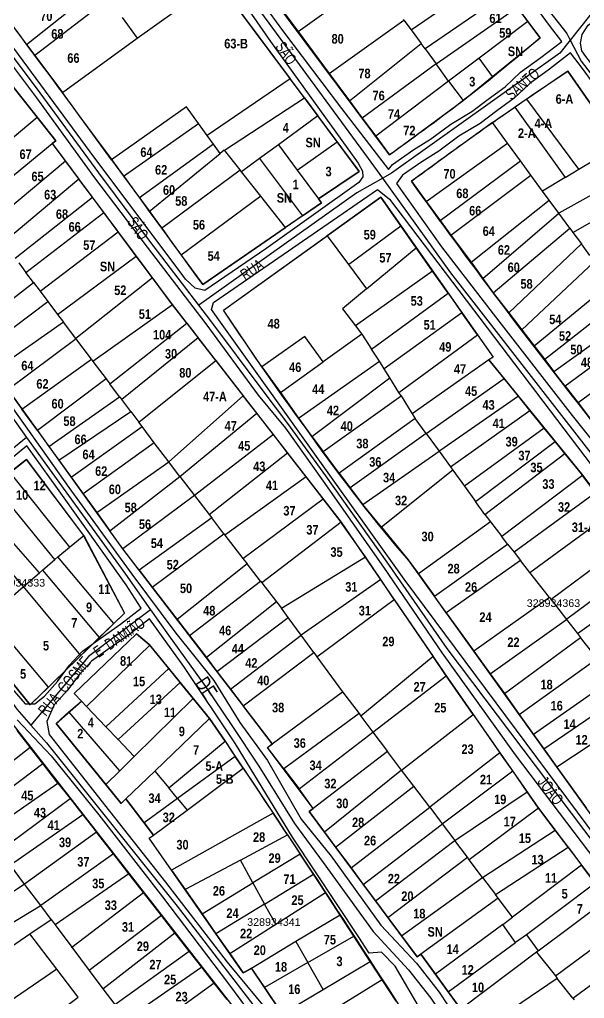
# Model space of a CAD drawing. Extents: x 206155 to 208014, y 4847439 to 4850017.
# Drawn here: x 207182.6 to 207330.5, y 4848040.1 to 4848296.4 of the extents above; entities that cross this region are included whole.
import ezdxf
from ezdxf.enums import TextEntityAlignment as Align

# ---------------------------------------------------------------- set-up
doc = ezdxf.new("R2010")
doc.units = 0
doc.header["$LTSCALE"] = 1.5
doc.header["$MEASUREMENT"] = 0
for name, color, linetype in [('CD-MALHA-LOTES', 40, 'CONTINUOUS'), ('CD_TXT_QUADRA', 7, 'CONTINUOUS'), ('RU-QUADRAS', 6, 'CONTINUOUS'), ('SV-EIXO-RUA-N-PAV', 6, 'CONTINUOUS'), ('SV-RUA-NAO-PAV-S-GUIA-C-GUIA', 7, 'CONTINUOUS'), ('SV-TXT-RUA-N-PAV-S-GUIA-C-GUIA', 7, 'CONTINUOUS'), ('Th_NmrPort', 7, 'CONTINUOUS')]:
    doc.layers.add(name, color=color, linetype=linetype)
doc.styles.add('ARIAL', font='ARIAL.TTF')
doc.styles.get("Standard").update_dxf_attribs({"font": 'swisscbo.ttf'})

msp = doc.modelspace()

# ---------------------------------------------------------------- linework, layer by layer
at = {"layer": 'CD-MALHA-LOTES', "linetype": 'Continuous'}
for p, q in [((207213.36, 4848291.52), (207234.26, 4848306.64)), ((207234.26, 4848306.64), (207253.42, 4848280.89)), ((207255.5, 4848293.29), (207276, 4848307.99)), ((207285.11, 4848293.68), (207306.37, 4848308.38)), ((207184.4, 4848289.87), (207203.52, 4848305.07)), ((207205.87, 4848301.83), (207186.54, 4848287)), ((207310.1, 4848303.39), (207288.75, 4848288.72)), ((207291.63, 4848284.8), (207312.9, 4848299.64)), ((207315.69, 4848295.9), (207312.9, 4848299.64)), ((207209.39, 4848296.99), (207213.36, 4848291.52)), ((207251.85, 4848298.21), (207255.5, 4848293.29)), ((207283.22, 4848296.26), (207283.1, 4848296.42)), ((207180.19, 4848295.5), (207184.4, 4848289.87)), ((207263.63, 4848282.31), (207283.22, 4848296.26)), ((207283.22, 4848296.26), (207285.11, 4848293.68)), ((207315.69, 4848295.9), (207302.91, 4848286.3)), ((207193.77, 4848277.32), (207213.36, 4848291.52)), ((207255.5, 4848293.29), (207263.63, 4848282.31)), ((207285.11, 4848293.68), (207287.71, 4848290.13)), ((207184.4, 4848289.87), (207186.54, 4848287)), ((207268.98, 4848275.1), (207287.71, 4848290.13)), ((207288.75, 4848288.72), (207287.71, 4848290.13)), ((207288.75, 4848288.72), (207291.63, 4848284.8)), ((207186.54, 4848287), (207193.77, 4848277.32)), ((207302.91, 4848286.3), (207294.84, 4848280.25)), ((207306.41, 4848281.47), (207302.91, 4848286.3)), ((207291.63, 4848284.8), (207272.31, 4848270.61)), ((207294.84, 4848280.25), (207291.63, 4848284.8)), ((207263.63, 4848282.31), (207268.98, 4848275.1)), ((207298.69, 4848275.18), (207306.41, 4848281.47)), ((207187.19, 4848270.81), (207180.24, 4848279.61)), ((207253.42, 4848280.89), (207231.65, 4848266.08)), ((207257.16, 4848275.87), (207253.42, 4848280.89)), ((207294.84, 4848280.25), (207275.86, 4848265.83)), ((207294.84, 4848280.25), (207298.69, 4848275.18)), ((207206.64, 4848259.7), (207193.77, 4848277.32)), ((207236.24, 4848262.23), (207257.16, 4848275.87)), ((207257.16, 4848275.87), (207260.66, 4848271.16)), ((207226.31, 4848273.52), (207206.64, 4848259.7)), ((207229.45, 4848269.15), (207226.31, 4848273.52)), ((207268.98, 4848275.1), (207272.31, 4848270.61)), ((207279.44, 4848261), (207298.69, 4848275.18)), ((207306.39, 4848269.43), (207312.27, 4848273.45)), ((207315.41, 4848275.59), (207312.27, 4848273.45)), ((207312.27, 4848273.45), (207325.42, 4848255.09)), ((207328.98, 4848257.22), (207315.41, 4848275.59)), ((207166.29, 4848253.49), (207187.19, 4848270.81)), ((207192.07, 4848264.63), (207187.19, 4848270.81)), ((207260.66, 4848271.16), (207250.34, 4848263.62)), ((207265.71, 4848264.38), (207260.66, 4848271.16)), ((207209.81, 4848255.37), (207229.45, 4848269.15)), ((207231.65, 4848266.08), (207229.45, 4848269.15)), ((207272.31, 4848270.61), (207275.86, 4848265.83)), ((207310.31, 4848264.04), (207306.39, 4848269.43)), ((207233.33, 4848263.74), (207231.65, 4848266.08)), ((207275.86, 4848265.83), (207279.44, 4848261)), ((207171.01, 4848247.45), (207191.1, 4848263.99)), ((207191.1, 4848263.99), (207192.07, 4848264.63)), ((207191.1, 4848263.99), (207194.6, 4848259.29)), ((207233.33, 4848263.74), (207213.94, 4848249.71)), ((207235.08, 4848261.3), (207233.33, 4848263.74)), ((207250.34, 4848263.62), (207245.42, 4848260.02)), ((207250.34, 4848263.62), (207255.27, 4848256.98)), ((207255.27, 4848256.98), (207265.71, 4848264.38)), ((207271.48, 4848256.63), (207265.71, 4848264.38)), ((207289.05, 4848248.8), (207310.31, 4848264.04)), ((207313.72, 4848259.37), (207310.31, 4848264.04)), ((207328.98, 4848257.22), (207339.6, 4848263.59)), ((207216.52, 4848246.18), (207235.08, 4848261.3)), ((207236.17, 4848262.19), (207235.08, 4848261.3)), ((207236.17, 4848262.19), (207236.24, 4848262.23)), ((207240.33, 4848257.04), (207236.24, 4848262.23)), ((207194.6, 4848259.29), (207174.69, 4848242.73)), ((207194.6, 4848259.29), (207198.12, 4848254.57)), ((207206.64, 4848259.7), (207209.81, 4848255.37)), ((207245.42, 4848260.02), (207240.7, 4848256.57)), ((207245.42, 4848260.02), (207256.67, 4848244.99)), ((207292.72, 4848243.81), (207313.72, 4848259.37)), ((207316.41, 4848255.68), (207313.72, 4848259.37)), ((207209.81, 4848255.37), (207213.94, 4848249.71)), ((207219.75, 4848241.77), (207240.33, 4848257.04)), ((207240.7, 4848256.57), (207240.33, 4848257.04)), ((207245.73, 4848250.18), (207240.7, 4848256.57)), ((207255.27, 4848256.98), (207260.86, 4848249.46)), ((207260.86, 4848249.46), (207271.48, 4848256.63)), ((207295.53, 4848239.97), (207316.41, 4848255.68)), ((207319.46, 4848251.49), (207316.41, 4848255.68)), ((207345.36, 4848257.77), (207323.75, 4848245.68)), ((207325.42, 4848255.09), (207328.98, 4848257.22)), ((207198.12, 4848254.57), (207178.33, 4848238.05)), ((207201.63, 4848249.86), (207198.12, 4848254.57)), ((207325.42, 4848255.09), (207319.46, 4848251.49)), ((207327.45, 4848240.66), (207348.89, 4848252.87)), ((207245.73, 4848250.18), (207224.91, 4848234.71)), ((207252.22, 4848241.93), (207245.73, 4848250.18)), ((207321.2, 4848249.13), (207319.46, 4848251.49)), ((207181.45, 4848233.92), (207201.63, 4848249.86)), ((207204.59, 4848245.89), (207201.63, 4848249.86)), ((207213.94, 4848249.71), (207216.52, 4848246.18)), ((207289.05, 4848248.8), (207292.72, 4848243.81)), ((207300.78, 4848232.85), (207321.2, 4848249.13)), ((207323.75, 4848245.68), (207321.2, 4848249.13)), ((207184.24, 4848230.2), (207204.59, 4848245.89)), ((207208.35, 4848240.85), (207204.59, 4848245.89)), ((207216.52, 4848246.18), (207219.75, 4848241.77)), ((207326.65, 4848241.75), (207323.75, 4848245.68)), ((207256.67, 4848244.99), (207252.22, 4848241.93)), ((207292.72, 4848243.81), (207295.53, 4848239.97)), ((207187.96, 4848225.27), (207208.35, 4848240.85)), ((207213.12, 4848234.44), (207208.35, 4848240.85)), ((207219.75, 4848241.77), (207224.91, 4848234.71)), ((207230.54, 4848227.01), (207252.22, 4848241.93)), ((207268.67, 4848232.23), (207282.42, 4848242.37)), ((207286.44, 4848236.64), (207282.42, 4848242.37)), ((207295.53, 4848239.97), (207300.78, 4848232.85)), ((207306.6, 4848224.88), (207326.65, 4848241.75)), ((207326.65, 4848241.75), (207327.45, 4848240.66)), ((207327.45, 4848240.66), (207329.68, 4848237.65)), ((207236, 4848220.27), (207263.07, 4848239.79)), ((207263.07, 4848239.79), (207268.67, 4848232.23)), ((207329.68, 4848237.65), (207310.68, 4848219.57)), ((207331.9, 4848234.64), (207329.68, 4848237.65)), ((207273.39, 4848225.85), (207286.44, 4848236.64)), ((207290.72, 4848230.54), (207286.44, 4848236.64)), ((207182.39, 4848232.67), (207184.24, 4848230.2)), ((207192.52, 4848219.2), (207213.12, 4848234.44)), ((207217.38, 4848228.73), (207213.12, 4848234.44)), ((207224.91, 4848234.71), (207230.54, 4848227.01)), ((207268.67, 4848232.23), (207273.39, 4848225.85)), ((207300.78, 4848232.85), (207303.88, 4848228.6)), ((207314.07, 4848215.18), (207333.12, 4848233.01)), ((207186.25, 4848227.53), (207184.24, 4848230.2)), ((207290.72, 4848230.54), (207270.5, 4848216.2)), ((207294.79, 4848224.75), (207290.72, 4848230.54)), ((207168.74, 4848214.11), (207186.25, 4848227.53)), ((207186.25, 4848227.53), (207187.96, 4848225.27)), ((207217.38, 4848228.73), (207197.31, 4848212.85)), ((207222.61, 4848221.72), (207217.38, 4848228.73)), ((207303.88, 4848228.6), (207306.6, 4848224.88)), ((207317.33, 4848210.94), (207337.3, 4848227.44)), ((207187.96, 4848225.27), (207190, 4848222.55)), ((207273.39, 4848225.85), (207267.13, 4848220.67)), ((207274.74, 4848210.09), (207294.79, 4848224.75)), ((207294.79, 4848224.75), (207298.4, 4848219.6)), ((207306.6, 4848224.88), (207310.68, 4848219.57)), ((207172.39, 4848209.36), (207190, 4848222.55)), ((207190, 4848222.55), (207192.52, 4848219.2)), ((207340.36, 4848223.36), (207320.06, 4848207.39)), ((207222.61, 4848221.72), (207201.79, 4848206.89)), ((207226.36, 4848216.89), (207222.61, 4848221.72)), ((207245.99, 4848205.5), (207236, 4848220.27)), ((207267.13, 4848220.67), (207270.5, 4848216.2)), ((207298.4, 4848219.6), (207278.03, 4848204.9)), ((207302.45, 4848213.83), (207298.4, 4848219.6)), ((207310.68, 4848219.57), (207314.07, 4848215.18)), ((207194.08, 4848217.13), (207175.93, 4848204.45)), ((207192.52, 4848219.2), (207194.08, 4848217.13)), ((207197.31, 4848212.85), (207194.08, 4848217.13)), ((207206.2, 4848201.04), (207226.36, 4848216.89)), ((207226.36, 4848216.89), (207229.3, 4848213.1)), ((207322.49, 4848204.23), (207343.38, 4848219.35)), ((207270.5, 4848216.2), (207272.17, 4848213.98)), ((207314.07, 4848215.18), (207317.33, 4848210.94)), ((207346.1, 4848215.67), (207325.45, 4848200.39)), ((207201.37, 4848207.45), (207197.31, 4848212.85)), ((207229.3, 4848213.1), (207209.33, 4848196.89)), ((207233.97, 4848207.09), (207229.3, 4848213.1)), ((207257.23, 4848213.41), (207245.99, 4848205.5)), ((207262.1, 4848206.76), (207257.23, 4848213.41)), ((207272.17, 4848213.98), (207262.1, 4848206.76)), ((207272.17, 4848213.98), (207274.74, 4848210.09)), ((207281.87, 4848198.74), (207302.45, 4848213.83)), ((207302.45, 4848213.83), (207306.54, 4848208.01)), ((207276.79, 4848206.91), (207274.74, 4848210.09)), ((207317.33, 4848210.94), (207320.06, 4848207.39)), ((207349.36, 4848211.28), (207328.81, 4848196.01)), ((207183.19, 4848194.41), (207201.37, 4848207.45)), ((207201.37, 4848207.45), (207201.79, 4848206.89)), ((207201.79, 4848206.89), (207205.22, 4848202.34)), ((207213.76, 4848191.01), (207233.97, 4848207.09)), ((207233.97, 4848207.09), (207241.09, 4848197.91)), ((207250.86, 4848198.71), (207262.1, 4848206.76)), ((207255.62, 4848192.05), (207276.79, 4848206.91)), ((207278.03, 4848204.9), (207276.79, 4848206.91)), ((207305.48, 4848207.27), (207285.36, 4848193.15)), ((207306.54, 4848208.01), (207305.48, 4848207.27)), ((207309.42, 4848202.41), (207305.48, 4848207.27)), ((207320.06, 4848207.39), (207322.49, 4848204.23)), ((207245.99, 4848205.5), (207250.86, 4848198.71)), ((207279.5, 4848202.55), (207278.03, 4848204.9)), ((207325.45, 4848200.39), (207322.49, 4848204.23)), ((207205.22, 4848202.34), (207187.25, 4848188.79)), ((207205.22, 4848202.34), (207206.2, 4848201.04)), ((207259.07, 4848187.25), (207279.5, 4848202.55)), ((207281.87, 4848198.74), (207279.5, 4848202.55)), ((207288.99, 4848188.02), (207309.42, 4848202.41)), ((207313.17, 4848197.78), (207309.42, 4848202.41)), ((207179.51, 4848199.5), (207183.19, 4848194.41)), ((207208.77, 4848197.63), (207206.2, 4848201.04)), ((207325.45, 4848200.39), (207328.81, 4848196.01)), ((207190.25, 4848184.64), (207208.77, 4848197.63)), ((207208.77, 4848197.63), (207209.33, 4848196.89)), ((207211.71, 4848193.73), (207209.33, 4848196.89)), ((207241.09, 4848197.91), (207221.65, 4848180.55)), ((207244.68, 4848193.29), (207241.09, 4848197.91)), ((207250.86, 4848198.71), (207255.62, 4848192.05)), ((207262.04, 4848183.33), (207282.44, 4848197.84)), ((207282.44, 4848197.84), (207281.87, 4848198.74)), ((207282.44, 4848197.84), (207285.36, 4848193.15)), ((207316.2, 4848194.04), (207313.17, 4848197.78)), ((207187.25, 4848188.79), (207183.19, 4848194.41)), ((207295.38, 4848179.24), (207316.2, 4848194.04)), ((207319.95, 4848189.42), (207316.2, 4848194.04)), ((207328.81, 4848196.01), (207331.81, 4848192.1)), ((207192.87, 4848181.01), (207211.71, 4848193.73)), ((207211.71, 4848193.73), (207213.76, 4848191.01)), ((207224.56, 4848176.7), (207244.68, 4848193.29)), ((207249.02, 4848187.7), (207244.68, 4848193.29)), ((207286.16, 4848191.91), (207266.26, 4848177.62)), ((207285.36, 4848193.15), (207286.16, 4848191.91)), ((207288.99, 4848188.02), (207286.16, 4848191.91)), ((207187.25, 4848188.79), (207190.25, 4848184.64)), ((207196.11, 4848176.53), (207214.63, 4848189.87)), ((207214.63, 4848189.87), (207213.76, 4848191.01)), ((207217.85, 4848185.59), (207214.63, 4848189.87)), ((207319.95, 4848189.42), (207299.06, 4848174.17)), ((207322.77, 4848185.95), (207319.95, 4848189.42)), ((207249.02, 4848187.7), (207228.38, 4848171.74)), ((207252.69, 4848182.98), (207249.02, 4848187.7)), ((207259.07, 4848187.25), (207262.04, 4848183.33)), ((207288.99, 4848188.02), (207269.12, 4848173.8)), ((207288.99, 4848188.02), (207292.4, 4848183.34)), ((207190.25, 4848184.64), (207192.87, 4848181.01)), ((207217.85, 4848185.59), (207199.26, 4848172.17)), ((207221.65, 4848180.55), (207217.85, 4848185.59)), ((207301.95, 4848170.2), (207322.77, 4848185.95)), ((207325.38, 4848182.73), (207322.77, 4848185.95)), ((207192.87, 4848181.01), (207196.11, 4848176.53)), ((207232.18, 4848166.81), (207252.69, 4848182.98)), ((207257.62, 4848176.62), (207252.69, 4848182.98)), ((207266.26, 4848177.62), (207262.04, 4848183.33)), ((207272.42, 4848169.4), (207292.4, 4848183.34)), ((207292.4, 4848183.34), (207295.38, 4848179.24)), ((207304.42, 4848166.81), (207325.38, 4848182.73)), ((207202.79, 4848167.28), (207221.65, 4848180.55)), ((207295.97, 4848178.42), (207277.3, 4848163.45)), ((207295.38, 4848179.24), (207295.97, 4848178.42)), ((207295.97, 4848178.42), (207299.06, 4848174.17)), ((207180.03, 4848177.78), (207195.68, 4848158.21)), ((207196.11, 4848176.53), (207199.26, 4848172.17)), ((207206.21, 4848162.55), (207224.56, 4848176.7)), ((207224.56, 4848176.7), (207228.38, 4848171.74)), ((207257.62, 4848176.62), (207236.35, 4848161.4)), ((207262.03, 4848170.89), (207257.62, 4848176.62)), ((207266.26, 4848177.62), (207269.12, 4848173.8)), ((207329.98, 4848177.02), (207308.8, 4848161.07)), ((207333.39, 4848172.5), (207329.98, 4848177.02)), ((207191.81, 4848155), (207175.87, 4848174.52)), ((207299.06, 4848174.17), (207301.95, 4848170.2)), ((207199.26, 4848172.17), (207202.79, 4848167.28)), ((207228.38, 4848171.74), (207209.59, 4848157.83)), ((207228.38, 4848171.74), (207232.18, 4848166.81)), ((207241.05, 4848155.31), (207262.03, 4848170.89)), ((207266.74, 4848164.74), (207262.03, 4848170.89)), ((207333.39, 4848172.5), (207312.04, 4848156.91)), ((207187.76, 4848151.51), (207171.27, 4848170.35)), ((207277.3, 4848163.45), (207272.42, 4848169.4)), ((207304.42, 4848166.81), (207301.95, 4848170.2)), ((207183.61, 4848147.93), (207167.25, 4848166.7)), ((207202.79, 4848167.28), (207206.21, 4848162.55)), ((207232.89, 4848165.89), (207213.9, 4848152.24)), ((207232.18, 4848166.81), (207232.89, 4848165.89)), ((207236.07, 4848161.77), (207232.89, 4848165.89)), ((207304.42, 4848166.81), (207305.84, 4848164.86)), ((207316.21, 4848151.57), (207337.4, 4848167.18)), ((207266.74, 4848164.74), (207246.02, 4848148.86)), ((207277.3, 4848163.45), (207284.3, 4848154.92)), ((207305.84, 4848164.86), (207286.98, 4848151.21)), ((207305.84, 4848164.86), (207308.8, 4848161.07)), ((207195.68, 4848158.21), (207199.37, 4848161.25)), ((207199.37, 4848161.25), (207210.03, 4848140.96)), ((207209.59, 4848157.83), (207206.21, 4848162.55)), ((207217.3, 4848147.8), (207236.07, 4848161.77)), ((207236.07, 4848161.77), (207236.35, 4848161.4)), ((207236.35, 4848161.4), (207241.05, 4848155.31)), ((207310.36, 4848159.06), (207308.8, 4848161.07)), ((207192.62, 4848155.7), (207195.68, 4848158.21)), ((207291.17, 4848145.38), (207310.36, 4848159.06)), ((207310.36, 4848159.06), (207312.04, 4848156.91)), ((207342.7, 4848160.13), (207321.73, 4848144.5)), ((207191.81, 4848155), (207192.62, 4848155.7)), ((207207.25, 4848138.24), (207192.62, 4848155.7)), ((207213.9, 4848152.24), (207209.59, 4848157.83)), ((207241.05, 4848155.31), (207242.18, 4848153.85)), ((207251.11, 4848142.26), (207273.12, 4848155.73)), ((207277.18, 4848149.75), (207273.12, 4848155.73)), ((207312.04, 4848156.91), (207313.73, 4848154.75)), ((207188.59, 4848152.22), (207191.81, 4848155)), ((207242.18, 4848153.85), (207223.85, 4848139.25)), ((207245.64, 4848149.36), (207242.18, 4848153.85)), ((207284.3, 4848154.92), (207286.98, 4848151.21)), ((207313.73, 4848154.75), (207294.29, 4848141.04)), ((207316.21, 4848151.57), (207313.73, 4848154.75)), ((207346.65, 4848154.89), (207325.88, 4848139.41)), ((207183.61, 4848147.93), (207187.76, 4848151.51)), ((207187.76, 4848151.51), (207188.59, 4848152.22)), ((207188.59, 4848152.22), (207203.45, 4848134.54)), ((207213.9, 4848152.24), (207217.3, 4848147.8)), ((207286.98, 4848151.21), (207291.17, 4848145.38)), ((207321.3, 4848145.05), (207316.21, 4848151.57)), ((207328.64, 4848135.64), (207349.76, 4848150.77)), ((207179.45, 4848144.35), (207183.61, 4848147.93)), ((207198.57, 4848129.89), (207183.61, 4848147.93)), ((207217.3, 4848147.8), (207223.85, 4848139.25)), ((207227.02, 4848135.11), (207245.64, 4848149.36)), ((207245.64, 4848149.36), (207246.02, 4848148.86)), ((207246.02, 4848148.86), (207249.83, 4848143.93)), ((207277.18, 4848149.75), (207256.3, 4848135.17)), ((207280.69, 4848144.56), (207277.18, 4848149.75)), ((207294.29, 4848141.04), (207291.17, 4848145.38)), ((207321.3, 4848145.05), (207301.51, 4848131.03)), ((207321.3, 4848145.05), (207321.73, 4848144.5)), ((207249.83, 4848143.93), (207231.47, 4848129.3)), ((207249.83, 4848143.93), (207251.11, 4848142.26)), ((207260.43, 4848129.52), (207280.69, 4848144.56)), ((207280.69, 4848144.56), (207290.82, 4848129.62)), ((207321.73, 4848144.5), (207325.76, 4848139.33)), ((207190.12, 4848121.53), (207174.5, 4848140.09)), ((207210.03, 4848140.96), (207207.25, 4848138.24)), ((207252.92, 4848139.78), (207251.11, 4848142.26)), ((207294.29, 4848141.04), (207301.14, 4848131.54)), ((207203.45, 4848134.54), (207207.25, 4848138.24)), ((207223.85, 4848139.25), (207227.02, 4848135.11)), ((207234.23, 4848125.69), (207252.92, 4848139.78)), ((207256.3, 4848135.17), (207252.92, 4848139.78)), ((207305.79, 4848125.05), (207325.76, 4848139.33)), ((207325.76, 4848139.33), (207328.64, 4848135.64)), ((207169.82, 4848136.06), (207185.38, 4848116.91)), ((207213.2, 4848135.55), (207196.85, 4848119.93)), ((207216.54, 4848132.74), (207213.2, 4848135.55)), ((207227.02, 4848135.11), (207231.47, 4848129.3)), ((207237.79, 4848121.04), (207256.3, 4848135.17)), ((207259.6, 4848130.65), (207256.3, 4848135.17)), ((207328.64, 4848135.64), (207329.47, 4848134.57)), ((207203.45, 4848134.54), (207198.57, 4848129.89)), ((207216.69, 4848132.55), (207200.11, 4848116.5)), ((207216.69, 4848132.55), (207216.54, 4848132.74)), ((207221.64, 4848126.45), (207216.69, 4848132.55)), ((207309.5, 4848119.87), (207329.47, 4848134.57)), ((207332.43, 4848130.79), (207329.47, 4848134.57)), ((207198.57, 4848129.89), (207190.12, 4848121.53)), ((207241.1, 4848116.72), (207259.6, 4848130.65)), ((207259.6, 4848130.65), (207260.43, 4848129.52)), ((207301.14, 4848131.54), (207301.51, 4848131.03)), ((207301.51, 4848131.03), (207305.79, 4848125.05)), ((207231.47, 4848129.3), (207234.23, 4848125.69)), ((207260.43, 4848129.52), (207267.15, 4848120.33)), ((207290.82, 4848129.62), (207271.93, 4848114)), ((207294.28, 4848124.51), (207290.82, 4848129.62)), ((207313.39, 4848114.45), (207333.79, 4848129.04)), ((207205.17, 4848111.17), (207221.64, 4848126.45)), ((207224.63, 4848122.77), (207221.64, 4848126.45)), ((207234.23, 4848125.69), (207237.79, 4848121.04)), ((207305.79, 4848125.05), (207309.5, 4848119.87)), ((207208.34, 4848107.83), (207224.63, 4848122.77)), ((207224.8, 4848122.56), (207224.63, 4848122.77)), ((207228.03, 4848118.59), (207224.8, 4848122.56)), ((207275.1, 4848109.79), (207294.28, 4848124.51)), ((207337.87, 4848123.75), (207317.16, 4848109.17)), ((207185.38, 4848116.91), (207190.12, 4848121.53)), ((207196.85, 4848119.93), (207198.82, 4848117.93)), ((207237.79, 4848121.04), (207241.1, 4848116.72)), ((207248.73, 4848106.75), (207267.15, 4848120.33)), ((207267.15, 4848120.33), (207271.46, 4848114.63)), ((207309.5, 4848119.87), (207313.39, 4848114.45)), ((207319.87, 4848105.39), (207340.85, 4848119.86)), ((207195.5, 4848115.08), (207198.82, 4848117.93)), ((207198.82, 4848117.93), (207200.11, 4848116.5)), ((207212.56, 4848103.38), (207228.03, 4848118.59)), ((207232.27, 4848113.36), (207228.03, 4848118.59)), ((207195.5, 4848115.08), (207192.11, 4848112.03)), ((207208.78, 4848099.66), (207195.5, 4848115.08)), ((207200.11, 4848116.5), (207205.17, 4848111.17)), ((207248.73, 4848106.75), (207241.1, 4848116.72)), ((207271.46, 4848114.63), (207251.75, 4848100.14)), ((207271.46, 4848114.63), (207271.93, 4848114)), ((207282.61, 4848099.85), (207301.37, 4848114.37)), ((207301.37, 4848114.37), (207308.36, 4848104.37)), ((207313.39, 4848114.45), (207317.16, 4848109.17)), ((207344.7, 4848114.85), (207323.28, 4848100.64)), ((207192.11, 4848112.03), (207205.13, 4848096.08)), ((207232.27, 4848113.36), (207217.95, 4848099.59)), ((207236.37, 4848107.43), (207232.27, 4848113.36)), ((207271.93, 4848114), (207275.1, 4848109.79)), ((207185.32, 4848105.83), (207181.93, 4848110.18)), ((207205.17, 4848111.17), (207208.34, 4848107.83)), ((207255.74, 4848094.93), (207275.1, 4848109.79)), ((207275.1, 4848109.79), (207278.94, 4848104.7)), ((207317.16, 4848109.17), (207319.87, 4848105.39)), ((207208.34, 4848107.83), (207212.56, 4848103.38)), ((207221.61, 4848095.17), (207236.37, 4848107.43)), ((207236.37, 4848107.43), (207239.04, 4848103.45)), ((207247.46, 4848105.73), (207248.73, 4848106.75)), ((207167.58, 4848091.99), (207185.32, 4848105.83)), ((207251.75, 4848100.14), (207247.46, 4848105.73)), ((207278.94, 4848104.7), (207259.41, 4848089.79)), ((207282.61, 4848099.85), (207278.94, 4848104.7)), ((207308.36, 4848104.37), (207289.95, 4848090.13)), ((207311.68, 4848099.62), (207308.36, 4848104.37)), ((207319.87, 4848105.39), (207323.28, 4848100.64)), ((207170.57, 4848087.94), (207188.67, 4848101.54)), ((207192.62, 4848096.47), (207188.67, 4848101.54)), ((207212.56, 4848103.38), (207208.78, 4848099.66)), ((207239.04, 4848103.45), (207223.9, 4848092.41)), ((207241.12, 4848100.34), (207239.04, 4848103.45)), ((207205.13, 4848096.08), (207208.78, 4848099.66)), ((207217.95, 4848099.59), (207210.36, 4848092.3)), ((207217.95, 4848099.59), (207221.61, 4848095.17)), ((207226.42, 4848089.38), (207241.12, 4848100.34)), ((207241.12, 4848100.34), (207248.99, 4848088.56)), ((207251.75, 4848100.14), (207255.74, 4848094.93)), ((207282.61, 4848099.85), (207262.42, 4848083.56)), ((207285.79, 4848095.64), (207282.61, 4848099.85)), ((207293.24, 4848085.77), (207311.68, 4848099.62)), ((207315.51, 4848094.15), (207311.68, 4848099.62)), ((207323.28, 4848100.64), (207330.95, 4848089.93)), ((207173.88, 4848083.48), (207192.62, 4848096.47)), ((207192.62, 4848096.47), (207195.79, 4848092.41)), ((207205.13, 4848096.08), (207209.16, 4848091.14)), ((207223.9, 4848092.41), (207221.61, 4848095.17)), ((207259.41, 4848089.79), (207255.74, 4848094.93)), ((207265.32, 4848079.68), (207285.79, 4848095.64)), ((207289.95, 4848090.13), (207285.79, 4848095.64)), ((207296.53, 4848081.4), (207315.51, 4848094.15)), ((207318.48, 4848089.91), (207315.51, 4848094.15)), ((207177.37, 4848078.77), (207195.79, 4848092.41)), ((207195.79, 4848092.41), (207199.1, 4848088.16)), ((207209.16, 4848091.14), (207210.36, 4848092.3)), ((207210.36, 4848092.3), (207215.15, 4848086.03)), ((207223.9, 4848092.41), (207215.15, 4848086.03)), ((207223.9, 4848092.41), (207226.42, 4848089.38)), ((207217.61, 4848082.82), (207226.42, 4848089.38)), ((207269.38, 4848074.22), (207289.95, 4848090.13)), ((207289.95, 4848090.13), (207293.24, 4848085.77)), ((207318.48, 4848089.91), (207300.33, 4848076.37)), ((207199.1, 4848088.16), (207180.19, 4848074.97)), ((207199.1, 4848088.16), (207202.67, 4848083.59)), ((207248.99, 4848088.56), (207222.37, 4848073.66)), ((207252.73, 4848082.88), (207248.99, 4848088.56)), ((207202.67, 4848083.59), (207183.87, 4848070)), ((207207.12, 4848077.88), (207202.67, 4848083.59)), ((207215.15, 4848086.03), (207217.61, 4848082.82)), ((207262.42, 4848083.56), (207265.32, 4848079.68)), ((207293.24, 4848085.77), (207296.53, 4848081.4)), ((207303.81, 4848071.76), (207322.79, 4848084.16)), ((207326.17, 4848079.68), (207322.79, 4848084.16)), ((207216.54, 4848082.02), (207217.61, 4848082.82)), ((207222.37, 4848073.66), (207216.54, 4848082.02)), ((207240.4, 4848076.3), (207252.73, 4848082.88)), ((207252.73, 4848082.88), (207256.04, 4848077.85)), ((207299.82, 4848077.05), (207296.53, 4848081.4)), ((207265.32, 4848079.68), (207269.38, 4848074.22)), ((207307.19, 4848067.28), (207326.17, 4848079.68)), ((207326.17, 4848079.68), (207329.74, 4848074.95)), ((207207.12, 4848077.88), (207188.09, 4848064.37)), ((207211.17, 4848072.69), (207207.12, 4848077.88)), ((207240.4, 4848076.3), (207225.92, 4848068.57)), ((207243.68, 4848070.34), (207240.4, 4848076.3)), ((207256.04, 4848077.85), (207243.68, 4848070.34)), ((207259.53, 4848072.56), (207256.04, 4848077.85)), ((207279.01, 4848061.29), (207299.82, 4848077.05)), ((207300.33, 4848076.37), (207299.82, 4848077.05)), ((207303.81, 4848071.76), (207300.33, 4848076.37)), ((207183.87, 4848070), (207180.19, 4848074.97)), ((207222.37, 4848073.66), (207225.92, 4848068.57)), ((207269.38, 4848074.22), (207272.57, 4848069.93)), ((207329.74, 4848074.95), (207311.66, 4848061.36)), ((207333.32, 4848070.2), (207329.74, 4848074.95)), ((207211.17, 4848072.69), (207191.86, 4848059.32)), ((207214.99, 4848067.8), (207211.17, 4848072.69)), ((207246.74, 4848064.78), (207259.53, 4848072.56)), ((207262.66, 4848067.8), (207259.53, 4848072.56)), ((207282.61, 4848056.45), (207303.81, 4848071.76)), ((207303.81, 4848071.76), (207307.19, 4848067.28)), ((207183.87, 4848070), (207156.6, 4848051.94)), ((207188.09, 4848064.37), (207183.87, 4848070)), ((207225.92, 4848068.57), (207230.34, 4848062.24)), ((207230.34, 4848062.24), (207243.68, 4848070.34)), ((207243.68, 4848070.34), (207246.74, 4848064.78)), ((207272.57, 4848069.93), (207275.77, 4848065.64)), ((207333.32, 4848070.2), (207315.29, 4848056.75)), ((207196.26, 4848053.45), (207214.99, 4848067.8)), ((207219.7, 4848061.76), (207214.99, 4848067.8)), ((207249.64, 4848059.5), (207262.66, 4848067.8)), ((207266.53, 4848061.85), (207262.66, 4848067.8)), ((207275.77, 4848065.64), (207279.01, 4848061.29)), ((207307.9, 4848066.35), (207287.63, 4848051.65)), ((207307.9, 4848066.35), (207307.19, 4848067.28)), ((207311.66, 4848061.36), (207307.9, 4848066.35)), ((207318.39, 4848052.49), (207336.73, 4848066.25)), ((207159.99, 4848047.55), (207187.94, 4848064.26)), ((207187.94, 4848064.26), (207188.09, 4848064.37)), ((207190.81, 4848060.74), (207188.09, 4848064.37)), ((207246.74, 4848064.78), (207233.98, 4848057.01)), ((207249.64, 4848059.5), (207246.74, 4848064.78)), ((207185.25, 4848056.95), (207190.81, 4848060.74)), ((207190.81, 4848060.74), (207191.86, 4848059.32)), ((207219.7, 4848061.76), (207200.8, 4848047.38)), ((207223.2, 4848057.27), (207219.7, 4848061.76)), ((207230.34, 4848062.24), (207233.98, 4848057.01)), ((207266.53, 4848061.85), (207254.93, 4848054.94)), ((207270.1, 4848056.36), (207266.53, 4848061.85)), ((207279.01, 4848061.29), (207282.61, 4848056.45)), ((207309.06, 4848059.44), (207311.66, 4848061.36)), ((207191.86, 4848059.32), (207196.26, 4848053.45)), ((207237.6, 4848051.83), (207249.64, 4848059.5)), ((207309.06, 4848059.44), (207291.43, 4848046.44)), ((207312.45, 4848054.67), (207309.06, 4848059.44)), ((207322.86, 4848045.93), (207342, 4848060.22)), ((207163.95, 4848042.41), (207185.25, 4848056.95)), ((207192.29, 4848047.72), (207185.25, 4848056.95)), ((207204.39, 4848042.58), (207223.2, 4848057.27)), ((207226.95, 4848052.46), (207223.2, 4848057.27)), ((207233.98, 4848057.01), (207237.6, 4848051.83)), ((207258.07, 4848049.45), (207270.1, 4848056.36)), ((207274.4, 4848049.74), (207270.1, 4848056.36)), ((207282.61, 4848056.45), (207286.69, 4848050.97)), ((207315.29, 4848056.75), (207312.45, 4848054.67)), ((207315.29, 4848056.75), (207318.39, 4848052.49)), ((207196.26, 4848053.45), (207200.8, 4848047.38)), ((207254.93, 4848054.94), (207243.33, 4848047.91)), ((207254.93, 4848054.94), (207258.07, 4848049.45)), ((207294.81, 4848041.82), (207312.45, 4848054.67)), ((207327.45, 4848040.09), (207346.5, 4848054.29)), ((207207.5, 4848038.42), (207226.95, 4848052.46)), ((207237.6, 4848051.83), (207241.15, 4848046.74)), ((207286.69, 4848050.97), (207287.63, 4848051.65)), ((207287.63, 4848051.65), (207291.43, 4848046.44)), ((207317.96, 4848052.16), (207298.12, 4848037.28)), ((207318.39, 4848052.49), (207317.96, 4848052.16)), ((207317.96, 4848052.16), (207322.86, 4848045.93)), ((207192.29, 4848047.72), (207171.08, 4848033.18)), ((207197.88, 4848040.38), (207192.29, 4848047.72)), ((207230.28, 4848048.2), (207205.13, 4848030.83)), ((207233.54, 4848044.05), (207230.28, 4848048.2)), ((207241.15, 4848046.74), (207243.33, 4848047.91)), ((207243.33, 4848047.91), (207246.69, 4848042.91)), ((207258.07, 4848049.45), (207246.69, 4848042.91)), ((207262.09, 4848042.42), (207258.07, 4848049.45)), ((207262.09, 4848042.42), (207274.4, 4848049.74)), ((207277.52, 4848044.96), (207274.4, 4848049.74)), ((207200.8, 4848047.38), (207204.39, 4848042.58)), ((207291.43, 4848046.44), (207294.81, 4848041.82)), ((207323.37, 4848045.29), (207301.51, 4848030.55)), ((207322.86, 4848045.93), (207323.37, 4848045.29)), ((207327.45, 4848040.09), (207323.37, 4848045.29)), ((207204.39, 4848042.58), (207207.5, 4848038.42)), ((207233.54, 4848044.05), (207208.67, 4848026.15)), ((207236.91, 4848039.73), (207233.54, 4848044.05)), ((207246.69, 4848042.91), (207251.33, 4848036.01)), ((207277.52, 4848044.96), (207254.75, 4848030.92)), ((207281.18, 4848039.32), (207277.52, 4848044.96)), ((207177.3, 4848025.12), (207197.88, 4848040.38)), ((207251.33, 4848036.01), (207262.09, 4848042.42)), ((207294.81, 4848041.82), (207298.12, 4848037.28)), ((207327.45, 4848040.09), (207327.77, 4848039.69))]:
    msp.add_line(p, q, dxfattribs=at)
at = {"layer": 'CD-MALHA-LOTES', "linetype": 'Continuous', "flags": 128}
for points in [[(207306.41, 4848281.47), (207318.88, 4848291.63), (207315.69, 4848295.9)], [(207339.6, 4848263.59), (207326.08, 4848282.86), (207315.41, 4848275.59)], [(207306.39, 4848269.43), (207285.19, 4848254.07), (207289.05, 4848248.8)], [(207256.67, 4848244.99), (207261.64, 4848248.41), (207260.86, 4848249.46)], [(207282.42, 4848242.37), (207277.12, 4848249.92), (207263.07, 4848239.79)], [(207303.88, 4848228.6), (207323.66, 4848245.63), (207323.75, 4848245.68)], [(207179.51, 4848199.5), (207197.02, 4848212.62), (207197.31, 4848212.85)], [(207313.17, 4848197.78), (207292.6, 4848183.48), (207292.4, 4848183.34)], [(207255.62, 4848192.05), (207258.85, 4848187.54), (207259.07, 4848187.25)], [(207199.37, 4848161.25), (207184.38, 4848181.21), (207180.03, 4848177.78)], [(207329.98, 4848177.02), (207329.66, 4848177.45), (207325.38, 4848182.73)], [(207224.56, 4848176.7), (207224.43, 4848176.86), (207221.65, 4848180.55)], [(207269.12, 4848173.8), (207272.27, 4848169.58), (207272.42, 4848169.4)], [(207273.12, 4848155.73), (207266.96, 4848164.46), (207266.74, 4848164.74)], [(207325.76, 4848139.33), (207325.88, 4848139.41)], [(207301.37, 4848114.37), (207294.66, 4848123.95), (207294.28, 4848124.51)], [(207188.67, 4848101.54), (207185.47, 4848105.64), (207185.32, 4848105.83)], [(207259.41, 4848089.79), (207258.39, 4848088.98), (207262.42, 4848083.56)], [(207322.79, 4848084.16), (207318.81, 4848089.44), (207318.48, 4848089.91)], [(207272.57, 4848069.93), (207292.94, 4848085.54), (207293.24, 4848085.77)], [(207275.77, 4848065.64), (207296.31, 4848081.25), (207296.53, 4848081.4)], [(207230.28, 4848048.2), (207227.03, 4848052.36), (207226.95, 4848052.46)]]:
    msp.add_lwpolyline(points, dxfattribs=at)
at = {"layer": 'CD-MALHA-LOTES', "linetype": 'Continuous'}
for p in [(207329.68, 4848237.65), (207317.33, 4848210.94), (207317.33, 4848210.94), (207288.99, 4848188.02), (207301.95, 4848170.2), (207304.42, 4848166.81), (207321.73, 4848144.5), (207321.73, 4848144.5), (207329.47, 4848134.57), (207208.34, 4848107.83), (207208.34, 4848107.83), (207196.26, 4848053.45), (207196.26, 4848053.45)]:
    msp.add_point(p, dxfattribs=at)
at = {"layer": 'RU-QUADRAS', "color": 6, "linetype": 'Continuous'}
for points in [[(207128.42, 4848465.73), (207169.88, 4848497.11, -0.012584), (207216.78, 4848428.28), (207218.19, 4848429.29), (207226.56, 4848418.15), (207225.58, 4848417.46), (207246.94, 4848388.62), (207247.77, 4848389.19, 0.012114), (207318.88, 4848291.63, -0.024659), (207279.44, 4848261), (207235.25, 4848320.22), (207221.06, 4848340.08), (207220.29, 4848339.51), (207210.25, 4848352.51), (207211.39, 4848353.15), (207186.81, 4848386.29), (207185.87, 4848385.62), (207182.9, 4848389.34), (207183.79, 4848390.05), (207177.42, 4848399.76), (207144.41, 4848445.43)], [(207081.54, 4848429.94), (207106, 4848449.26), (207107.06, 4848447.94), (207117.16, 4848455.37), (207115.57, 4848457.49), (207120.88, 4848460.94), (207145.81, 4848427.49), (207146.93, 4848428.3), (207154.64, 4848417.95), (207153.18, 4848416.88), (207160.19, 4848408.28), (207161.02, 4848408.92), (207165.27, 4848403.61), (207163.48, 4848402.23), (207223.78, 4848322.14), (207234.24, 4848306.66), (207271.48, 4848256.63), (207260.86, 4848249.46), (207261.64, 4848248.41), (207230.54, 4848227.01, 0.004824), (207165.95, 4848314.6), (207145.19, 4848344.03), (207122.74, 4848372.51)], [(207285.19, 4848254.07, -0.014204), (207326.08, 4848282.86), (207339.6, 4848263.59), (207340.69, 4848264.24), (207367.62, 4848226.91), (207368.54, 4848227.59), (207388.24, 4848200.03), (207389.35, 4848200.87), (207449.95, 4848119.57), (207448.9, 4848118.87), (207464.83, 4848096.85), (207423.32, 4848066.58), (207400.01, 4848099.64), (207375.36, 4848132.14), (207331.81, 4848192.1, -0.011429)], [(207236, 4848220.27), (207277.12, 4848249.92), (207306.54, 4848208.01), (207305.48, 4848207.27), (207329.66, 4848177.45), (207356.51, 4848141.81), (207355.17, 4848140.82), (207393.38, 4848093), (207415.08, 4848062.78), (207403.96, 4848054.28), (207405.08, 4848052.8), (207375.1, 4848031.53), (207336.88, 4848081.65), (207284.46, 4848154.7, -0.022381), (207259.07, 4848187.25, -0.013169)]]:
    msp.add_lwpolyline(points, format="xyb", close=True, dxfattribs=at)
for points in [[(207154.48, 4848312.2), (207192.07, 4848264.63), (207191.1, 4848263.99), (207222.54, 4848221.81), (207266.74, 4848164.74), (207294.66, 4848123.95), (207318.48, 4848089.91), (207333.32, 4848070.2), (207342, 4848060.22), (207366.59, 4848028.02), (207348.99, 4848015.02), (207351.6, 4848011.27), (207328.21, 4847995.29, 0.011327), (207296.95, 4848036.4), (207298.12, 4848037.28), (207287.63, 4848051.65), (207286.69, 4848050.97), (207258.39, 4848088.98), (207259.41, 4848089.79), (207247.46, 4848105.73), (207248.77, 4848106.7), (207209.59, 4848157.83), (207172.39, 4848209.36)], [(207162.22, 4848135.5), (207269.05, 4847998.65), (207292.78, 4847968.99), (207245.37, 4847935.05, 0.005074), (207156.6, 4848051.94)], [(207268, 4848011.19), (207243.28, 4848048.01), (207241.15, 4848046.74), (207216.54, 4848082.02), (207217.61, 4848082.82), (207210.36, 4848092.3), (207209.16, 4848091.14), (207192.11, 4848112.03), (207198.82, 4848117.93), (207196.85, 4848119.93), (207213.2, 4848135.55), (207216.54, 4848132.74), (207232.27, 4848113.36), (207236.37, 4848107.43, -0.004899), (207290.94, 4848024.25)]]:
    msp.add_lwpolyline(points, format="xyb", dxfattribs=at)
msp.add_lwpolyline([(207154.4, 4848155.04), (207175.72, 4848174.39), (207184.38, 4848181.21), (207199.25, 4848161.41), (207210.03, 4848140.96), (207185.38, 4848116.91)], close=True, dxfattribs=at)
at = {"layer": 'SV-EIXO-RUA-N-PAV'}
for points in [[(207169.77, 4848503.23), (207203.94, 4848458.64), (207215.28, 4848443.79), (207227, 4848424.25), (207232.86, 4848414.87), (207239.51, 4848407.05), (207245.76, 4848400.8), (207253.57, 4848389.47), (207262.17, 4848376.57), (207270.77, 4848365.63), (207279.76, 4848352.73), (207290.7, 4848339.06), (207300.08, 4848326.94), (207320.01, 4848300.17), (207325.87, 4848292.75), (207326.75, 4848291.03), (207329.58, 4848285.52), (207408.52, 4848182.74), (207429.62, 4848152.65), (207454.24, 4848119.83), (207465.97, 4848104.39), (207469.22, 4848095.17)], [(207422.39, 4848060.12), (207381.92, 4848116.16), (207337.09, 4848176.54), (207295.46, 4848230.06), (207277.66, 4848254.88), (207273.96, 4848260.02), (207238.74, 4848308.05), (207208.78, 4848348.08), (207183.62, 4848383.76), (207165.32, 4848408.46), (207146.11, 4848436.36), (207120.99, 4848466.51)], [(207422.93, 4848361.13), (207377.52, 4848329.77), (207372.01, 4848323.61), (207331.82, 4848297.36), (207326.75, 4848291.03), (207324.04, 4848287.63), (207279.95, 4848256.19), (207277.66, 4848254.88), (207270.88, 4848251), (207229.49, 4848221.63)], [(207374.58, 4848022.09), (207368.01, 4848034.01), (207348.14, 4848060.1), (207333.54, 4848079.99), (207314.39, 4848105.29), (207294.51, 4848131.71), (207278.78, 4848154.28), (207262.76, 4848176.94), (207252.79, 4848190.62), (207246.34, 4848199.22), (207232.67, 4848217.49), (207229.49, 4848221.63), (207216.64, 4848238.39), (207203.36, 4848256.27), (207187.92, 4848277.18), (207176.98, 4848291.83)], [(207079.13, 4848244.19), (207110.54, 4848204.64), (207116.65, 4848199.4), (207116.86, 4848198.81), (207117.81, 4848196.2), (207127.99, 4848183.7), (207141.08, 4848167.12), (207145.73, 4848161.01), (207150.38, 4848156.94), (207150.98, 4848156.14), (207154.38, 4848151.56), (207164.27, 4848139.49), (207168.05, 4848135.42), (207172.41, 4848129.03), (207181.86, 4848115.79), (207185.53, 4848111.64), (207189.64, 4848107), (207223.81, 4848064.25), (207255.29, 4848023.39), (207276.23, 4847993), (207296.11, 4847965.85)], [(207176.26, 4848198.3), (207184.39, 4848186.99), (207192.84, 4848175.24), (207210.33, 4848151.17), (207216.89, 4848141.81), (207221.57, 4848135.15), (207231.25, 4848121.74), (207238.15, 4848111.53), (207245.24, 4848100.86), (207254.51, 4848085.86), (207262.02, 4848075.68), (207275.12, 4848057.54), (207284.44, 4848047.5), (207290.26, 4848040.11), (207294.52, 4848033.67), (207300.92, 4848022.76), (207311.06, 4848008.84), (207321.05, 4847996.9), (207328.36, 4847988.82)], [(207184.39, 4848186.99), (207167.41, 4848173.2), (207162.65, 4848166.05), (207150.98, 4848156.14)], [(207216.89, 4848141.81), (207200.58, 4848129.58), (207185.53, 4848111.64)]]:
    msp.add_lwpolyline(points, dxfattribs=at)
at = {"layer": 'SV-RUA-NAO-PAV-S-GUIA-C-GUIA', "flags": 128}
for points in [[(207174.59, 4848392.41), (207185.12, 4848377.91), (207193.91, 4848364.68), (207209.94, 4848344.15), (207231.97, 4848314.22), (207248.31, 4848290.68), (207271.25, 4848258.79), (207272.35, 4848256.72), (207272.47, 4848255.19), (207271.38, 4848253.71), (207247.09, 4848236.33), (207231.09, 4848225.46), (207228.5, 4848226.06), (207226.04, 4848228.45), (207225.32, 4848229.36), (207201.09, 4848261.81), (207156.4, 4848322.43)], [(207239.8, 4848309.56), (207251.37, 4848293.57), (207266.86, 4848273.12), (207279.19, 4848257.11), (207280.18, 4848258.46), (207285.81, 4848262.35), (207290.19, 4848265.09), (207295.49, 4848269.02), (207301, 4848272.33), (207305.26, 4848275.6), (207309.68, 4848278.75), (207313.72, 4848282.61), (207319.05, 4848286.44), (207324.53, 4848290.68), (207321.36, 4848294.84), (207309.07, 4848311.65)], [(207451.18, 4848127.98), (207431.44, 4848153.7), (207411.35, 4848182.18), (207389.8, 4848209.57), (207367.11, 4848239.49), (207341, 4848273.32), (207332.96, 4848284.04), (207330.86, 4848286.76), (207329.82, 4848288.18), (207329.45, 4848290.25), (207329.87, 4848292.48), (207331.48, 4848294.92), (207347.31, 4848306.27)], [(207366.1, 4848032.46), (207347.1, 4848058.84), (207331.6, 4848078.49), (207312.41, 4848103.83), (207293.27, 4848130.5), (207277.97, 4848153.02), (207262.17, 4848175.53), (207252.29, 4848189.41), (207245.17, 4848198.07), (207231.41, 4848216.7), (207216.04, 4848236.84), (207202.23, 4848254.95), (207187.1, 4848275.93), (207176.3, 4848290.22)], [(207342.21, 4848266.87), (207329.93, 4848283.61), (207326.84, 4848287.66), (207321.32, 4848283.39), (207316.15, 4848279.67), (207312.11, 4848275.82), (207307.52, 4848272.54), (207303.14, 4848269.19), (207297.61, 4848265.86), (207292.33, 4848261.95), (207287.9, 4848259.17), (207282.87, 4848255.7), (207281.25, 4848253.49), (207293.04, 4848236.92), (207308.04, 4848217.41), (207327.24, 4848192.72), (207342.97, 4848173.06)], [(207178.12, 4848198.39), (207195.45, 4848173.82), (207211.93, 4848151.16), (207223.52, 4848135.75), (207233.45, 4848123.28), (207240.21, 4848112.3), (207247.49, 4848102.33), (207256.3, 4848087.01), (207264.15, 4848077.31), (207277.2, 4848059.25), (207286.48, 4848049.25), (207292.43, 4848041.69), (207296.8, 4848035.1)], [(207292.04, 4848029.35), (207280.87, 4848048.48), (207277.36, 4848052.13), (207274.13, 4848051.89), (207271.39, 4848056.06), (207254, 4848082.33), (207239.12, 4848106.73), (207225.54, 4848126.94), (207216.57, 4848139.45), (207211.1, 4848135.23), (207205.69, 4848131.44), (207201.39, 4848128.39), (207198.38, 4848125.1), (207195.19, 4848120.87), (207191.66, 4848116.91), (207189.67, 4848112.61), (207190.33, 4848109.17), (207206.1, 4848089.08), (207220.74, 4848070.51), (207236.95, 4848049.59), (207247.03, 4848037.35)], [(207181.92, 4848113.04), (207190.82, 4848103.56), (207203.35, 4848088.13), (207219.99, 4848066.67), (207237.27, 4848043.89), (207253.46, 4848022.04), (207267.47, 4848004.03), (207279.32, 4847986.53), (207292.04, 4847969.74), (207292.61, 4847968.93), (207284.06, 4847962.18), (207281.5, 4847960.21)]]:
    msp.add_lwpolyline(points, dxfattribs=at)
for points in [[(207416.61, 4848063.88), (207416.94, 4848058.98), (207374.95, 4848029.13), (207371.69, 4848032.57), (207334.01, 4848081.67), (207283.31, 4848149.82), (207235.58, 4848216.59), (207232.78, 4848220.44), (207233.33, 4848222.31), (207276.27, 4848251.93), (207279.44, 4848249.36), (207354.2, 4848150.81), (207399.3, 4848088.12)], [(207189.05, 4848119.24), (207192.48, 4848123.09), (207195.68, 4848127.34), (207199.06, 4848131.03), (207203.68, 4848134.3), (207209.02, 4848138.05), (207214.43, 4848142.22), (207210.48, 4848148.36), (207192.5, 4848173.57), (207184.45, 4848184.75), (207167.16, 4848170.54), (207163.56, 4848164.35), (207158.81, 4848160.28), (207152.9, 4848155.46), (207155.34, 4848151.63), (207164.69, 4848140.85), (207175.29, 4848127.17), (207183.99, 4848117.18), (207186.57, 4848117.21)]]:
    msp.add_lwpolyline(points, close=True, dxfattribs=at)

# ---------------------------------------------------------------- texts
at = {"layer": 'CD_TXT_QUADRA', "linetype": 'Continuous', "style": 'ARIAL'}
for s, p in [('328934333', (207182.27, 4848148.92)), ('328934363', (207322.36, 4848143.59)), ('328934341', (207249.16, 4848060.06))]:
    msp.add_text(s, height=2, dxfattribs=at).set_placement(p, align=Align.MIDDLE)
at = {"layer": 'SV-TXT-RUA-N-PAV-S-GUIA-C-GUIA', "style": 'ARIAL', "width": 0.7}
for s, height, rotation, p in [('SÃO', 3, 305, (207249.35, 4848289.27)), ('SANTO', 3, 41, (207311.39, 4848275.13)), ('SÃO', 3, 305, (207210.55, 4848243.41)), ('RUA', 3, 34, (207241.68, 4848227.95)), ('E  DAMIÃO', 3, 34, (207203.2, 4848129.16)), ('RUA  COSME', 3, 50, (207189.46, 4848113.77)), ('DE', 4, 303, (207228.33, 4848122.59)), ('JOÃO', 3, 307, (207318.02, 4848096.77))]:
    msp.add_text(s, height=height, rotation=rotation, dxfattribs=at).set_placement(p)
at = {"layer": 'Th_NmrPort', "color": 1}
for s, p in [('70', (207187.99, 4848297.3)), ('61', (207305.58, 4848296.77)), ('68', (207190.87, 4848292.66)), ('59', (207308.15, 4848292.91)), ('63-B', (207236.16, 4848290.11)), ('80', (207264.26, 4848291.36)), ('SN', (207310.41, 4848288.09)), ('66', (207195.07, 4848286.33)), ('78', (207271.28, 4848282.3)), ('3', (207300.3, 4848280.16)), ('76', (207274.99, 4848276.5)), ('6-A', (207322.93, 4848275.6)), ('74', (207279.01, 4848271.68)), ('4', (207251.47, 4848268.08)), ('72', (207283.04, 4848267.34)), ('4-A', (207317.42, 4848269.23)), ('2-A', (207313.07, 4848266.66)), ('64', (207214.2, 4848261.68)), ('SN', (207257.43, 4848264.2)), ('67', (207182.55, 4848261.14)), ('62', (207218.04, 4848257.05)), ('3', (207262.68, 4848256.63)), ('65', (207185.67, 4848255.32)), ('70', (207293.55, 4848256.03)), ('60', (207220.11, 4848251.77)), ('1', (207254.07, 4848253.23)), ('63', (207188.99, 4848250.55)), ('58', (207223.31, 4848248.9)), ('SN', (207249.91, 4848249.72)), ('68', (207296.91, 4848250.89)), ('66', (207300.28, 4848246.35)), ('68', (207192.08, 4848245.45)), ('66', (207195.4, 4848242.12)), ('56', (207227.95, 4848242.66)), ('59', (207272.67, 4848240.07)), ('64', (207303.83, 4848241.01)), ('57', (207199.23, 4848237.34)), ('62', (207307.79, 4848236.07)), ('54', (207231.79, 4848234.5)), ('57', (207276.77, 4848234.04)), ('SN', (207203.6, 4848231.74)), ('60', (207310.36, 4848231.53)), ('58', (207313.72, 4848227.18)), ('52', (207207.34, 4848225.51)), ('53', (207284.97, 4848222.72)), ('51', (207213.78, 4848219.28)), ('48', (207247.51, 4848216.76)), ('51', (207288.35, 4848216.45)), ('54', (207321.24, 4848217.9)), ('104', (207217.52, 4848213.88)), ('52', (207323.81, 4848213.55)), ('49', (207292.45, 4848210.67)), ('30', (207220.64, 4848208.89)), ('50', (207326.77, 4848209.99)), ('64', (207183.02, 4848205.78)), ('46', (207253.14, 4848205.37)), ('48', (207329.54, 4848206.63)), ('80', (207224.38, 4848203.91)), ('47', (207296.3, 4848204.89)), ('62', (207186.97, 4848201)), ('47-A', (207230.62, 4848197.68)), ('44', (207259.17, 4848199.59)), ('45', (207299.2, 4848199.11)), ('60', (207190.92, 4848195.81)), ('43', (207303.78, 4848195.49)), ('42', (207263.03, 4848194.05)), ('58', (207194.04, 4848191.24)), ('47', (207236.26, 4848189.99)), ('40', (207266.64, 4848189.95)), ('41', (207306.43, 4848190.67)), ('66', (207196.95, 4848186.47)), ('38', (207270.74, 4848185.37)), ('39', (207309.81, 4848185.86)), ('64', (207199.03, 4848182.52)), ('45', (207239.79, 4848184.8)), ('37', (207313.18, 4848182.24)), ('36', (207274.12, 4848180.56)), ('62', (207202.35, 4848178.16)), ('43', (207243.74, 4848179.4)), ('35', (207316.32, 4848179.11)), ('34', (207277.74, 4848176.46)), ('33', (207319.45, 4848174.77)), ('12', (207186.23, 4848174.36)), ('60', (207205.92, 4848173.38)), ('41', (207247.06, 4848174.42)), ('10', (207181.65, 4848171.9)), ('32', (207280.87, 4848170.44)), ('58', (207210.07, 4848168.61)), ('37', (207251.64, 4848167.78)), ('32', (207323.55, 4848168.75)), ('56', (207213.81, 4848164.24)), ('37', (207257.66, 4848162.79)), ('31-A', (207327.17, 4848163.45)), ('54', (207216.93, 4848159.26)), ('30', (207287.81, 4848161.03)), ('35', (207263.97, 4848156.96)), ('52', (207221.09, 4848153.65)), ('28', (207294.62, 4848152.61)), ('11', (207203.15, 4848147.24)), ('50', (207224.56, 4848147.46)), ('31', (207267.85, 4848147.84)), ('26', (207299.2, 4848147.79)), ('9', (207199.98, 4848142.48)), ('48', (207230.65, 4848141.61)), ('31', (207271.38, 4848141.61)), ('24', (207302.97, 4848139.91)), ('7', (207196.1, 4848138.43)), ('46', (207234.8, 4848136.41)), ('29', (207277.55, 4848133.54)), ('5', (207188.7, 4848132.44)), ('44', (207238.13, 4848131.64)), ('22', (207310.29, 4848133.33)), ('81', (207208.87, 4848128.43)), ('42', (207241.66, 4848127.9)), ('5', (207182.7, 4848125.04)), ('40', (207244.78, 4848123.33)), ('15', (207212.27, 4848123.08)), ('27', (207285.72, 4848121.67)), ('18', (207318.97, 4848122.25)), ('13', (207216.64, 4848118.39)), ('38', (207248.68, 4848116.23)), ('25', (207291.14, 4848116.2)), ('16', (207321.62, 4848116.71)), ('11', (207220.37, 4848114.99)), ('4', (207200.43, 4848112.3)), ('14', (207325, 4848111.89)), ('2', (207197.67, 4848109.38)), ('9', (207224.26, 4848109.98)), ('36', (207254.34, 4848106.93)), ('23', (207298.28, 4848105.34)), ('12', (207328.13, 4848107.79)), ('7', (207227.99, 4848105.12)), ('5-A', (207231.23, 4848100.91)), ('34', (207258.49, 4848101.11)), ('5-B', (207233.98, 4848097.51)), ('32', (207262.36, 4848096.33)), ('21', (207303.09, 4848097.37)), ('45', (207183.01, 4848093.2)), ('34', (207216.32, 4848092.49)), ('30', (207265.48, 4848091.14)), ('19', (207306.83, 4848092.18)), ('43', (207186.31, 4848088.71)), ('32', (207220.05, 4848087.47)), ('41', (207189.9, 4848085.42)), ('28', (207269.63, 4848086.16)), ('17', (207309.33, 4848086.37)), ('28', (207243.7, 4848082.31)), ('39', (207192.89, 4848080.93)), ('30', (207223.64, 4848080.31)), ('26', (207272.75, 4848081.38)), ('15', (207313.28, 4848082.01)), ('37', (207197.69, 4848075.84)), ('29', (207247.75, 4848076.81)), ('13', (207316.6, 4848076.4)), ('35', (207201.58, 4848070.15)), ('71', (207251.64, 4848071.3)), ('22', (207278.98, 4848071.41)), ('11', (207320.13, 4848071.62)), ('26', (207233.17, 4848068.23)), ('5', (207324.5, 4848067.46)), ('33', (207204.87, 4848064.47)), ('25', (207253.75, 4848065.8)), ('20', (207282.52, 4848066.84)), ('24', (207236.73, 4848062.4)), ('18', (207285.64, 4848062.27)), ('7', (207328.45, 4848063.52)), ('31', (207209.37, 4848058.78)), ('22', (207240.3, 4848057.06)), ('SN', (207289.38, 4848057.5)), ('75', (207262.23, 4848055.45)), ('29', (207213.26, 4848053.7)), ('20', (207243.87, 4848052.69)), ('14', (207294.36, 4848052.93)), ('27', (207216.55, 4848048.91)), ('3', (207265.54, 4848049.76)), ('18', (207249.43, 4848048.32)), ('12', (207298.31, 4848047.53)), ('25', (207220.4, 4848045.01)), ('16', (207252.9, 4848042.48)), ('10', (207301.01, 4848042.96)), ('23', (207223.4, 4848040.52))]:
    msp.add_text(s, height=2.5, dxfattribs=at).set_placement(p, align=Align.MIDDLE_LEFT)

doc.saveas('drawing.dxf')
